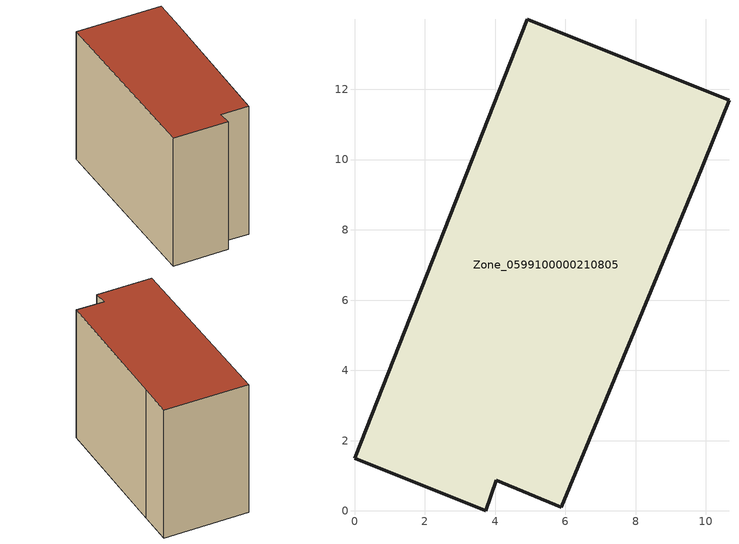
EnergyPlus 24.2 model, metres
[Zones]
Zone_0599100000210805
 floor ground (C_G): 4.03,0.87 3.73,0 0,1.49 4.91,14 10.66,11.69 9.73,9.37 5.89,0.1 z0
 wall outside (C_F): 4.91,14 0,1.49 3.73,0 4.03,0.87 5.89,0.1 9.73,9.37 10.66,11.69 4.91,14 z0:10.17
 roof outside (C_R): 9.73,9.37 10.66,11.69 4.91,14 0,1.49 3.73,0 4.03,0.87 5.89,0.1 z10.17
[BUILDING]
Pand.0599100000210805: North Axis=0; Terrain=City; Loads Convergence Tolerance Value=0.04; Temperature Convergence Tolerance Value=0.4; Solar Distribution=FullExterior; Maximum Number of Warmup Days=25; Minimum Number of Warmup Days=1
[Site:Location]
Rotterdam.The.Hague.AP_ZH_NLD Design_Conditions: Latitude=51.96; Longitude=4.45; Time Zone=1; Elevation=-4.5
[SITE:GROUNDTEMPERATURE:BUILDINGSURFACE]
18, 18, 18, 18, 18, 18, 18, 18, 18, 18, 18, 18
[MATERIAL] Thermal Absorptance=0.9; Solar Absorptance=0.7; Visible Absorptance=0.7
Name | Roughness | Thickness | Conductivity | Density | Specific Heat
G.TI.1946 | MediumSmooth | 0.15 | 1 | 540 | 1210
F.TI.1946 | Rough | 0.3 | 0.857143 | 1920 | 840
R.TI.1946 | MediumRough | 0.2 | 0.1 | 1500 | 1000
[CONSTRUCTION]
C_G: G.TI.1946
C_F: F.TI.1946
C_R: R.TI.1946
[ZONE]
Zone_0599100000210805: Type=1; Multiplier=1; Ceiling Height=Autocalculate; Volume=Autocalculate; Floor Area=autocalculate; Part of Total Floor Area=Yes
[ZONEINFILTRATION:DESIGNFLOWRATE]
Infil_Zone_0599100000210805: Zone or ZoneList or Space or SpaceList=Zone_0599100000210805; Schedule=AlwaysOn; Design Flow Rate Calculation Method=Flow/Area; Flow Rate per Floor Area=0.003; Constant Term Coefficient=1; Temperature Term Coefficient=0; Velocity Term Coefficient=0; Velocity Squared Term Coefficient=0
[HVACTEMPLATE:ZONE:IDEALLOADSAIRSYSTEM]
Zone_0599100000210805: Maximum Heating Supply Air Temperature=50; Minimum Cooling Supply Air Temperature=13; Maximum Heating Supply Air Humidity Ratio=0.0156; Minimum Cooling Supply Air Humidity Ratio=0.0077; Heating Limit=NoLimit; Cooling Limit=NoLimit; Dehumidification Control Type=ConstantSensibleHeatRatio; Cooling Sensible Heat Ratio=0.7; Dehumidification Setpoint=60; Humidification Control Type=None; Humidification Setpoint=30; Outdoor Air Method=None; Outdoor Air Flow Rate per Person=0.00944; Outdoor Air Flow Rate per Zone Floor Area=0; Outdoor Air Flow Rate per Zone=0; Demand Controlled Ventilation Type=None; Outdoor Air Economizer Type=NoEconomizer; Heat Recovery Type=None; Sensible Heat Recovery Effectiveness=0.7; Latent Heat Recovery Effectiveness=0.65
[ZONECONTROL:THERMOSTAT]
ThermostatControl_Zone_0599100000210805: Zone or ZoneList=Zone_0599100000210805; Control Type Schedule=DualSetpointControlType; Control 1=Thermostat_Zone_0599100000210805; Temperature Difference Between Cutout And Setpoint=0
[THERMOSTATSETPOINT:DUALSETPOINT]
Thermostat_Zone_0599100000210805: Heating Setpoint Temperature Schedule=HeatingSetpoint_Zone_0599100000210805; Cooling Setpoint Temperature Schedule=CoolingSetpoint_Zone_0599100000210805
[SCHEDULE:COMPACT]
HeatingSetpoint_Zone_0599100000210805: Through: 12/31, For: AllDays, Until: 24:00, 21
CoolingSetpoint_Zone_0599100000210805: Through: 12/31, For: AllDays, Until: 24:00, 24
DualSetpointControlType: Through: 12/31, For: AllDays, Until: 24:00, 4
AlwaysOn: Through: 12/31, For: AllDays, Until: 24:00, 1
